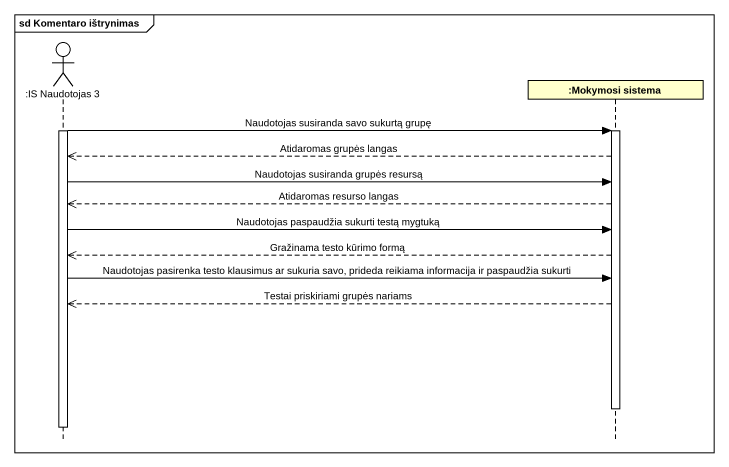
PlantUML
@startuml
mainframe sd Komentaro ištrynimas
hide footbox
actor ":IS Naudotojas 3" as IS_Naudotojas_3
participant ":Mokymosi sistema" as Mokymosi_sistema

activate IS_Naudotojas_3
IS_Naudotojas_3 -> Mokymosi_sistema : Naudotojas susiranda savo sukurtą grupę
activate Mokymosi_sistema
Mokymosi_sistema -->> IS_Naudotojas_3 : Atidaromas grupės langas
IS_Naudotojas_3 -> Mokymosi_sistema : Naudotojas susiranda grupės resursą
Mokymosi_sistema -->> IS_Naudotojas_3 : Atidaromas resurso langas
IS_Naudotojas_3 -> Mokymosi_sistema : Naudotojas paspaudžia sukurti testą mygtuką
Mokymosi_sistema -->> IS_Naudotojas_3 : Gražinama testo kūrimo formą
IS_Naudotojas_3 -> Mokymosi_sistema : Naudotojas pasirenka testo klausimus ar sukuria savo, prideda reikiama informacija ir paspaudžia sukurti
Mokymosi_sistema -->> IS_Naudotojas_3 : Testai priskiriami grupės nariams
deactivate Mokymosi_sistema
deactivate IS_Naudotojas_3
@enduml
